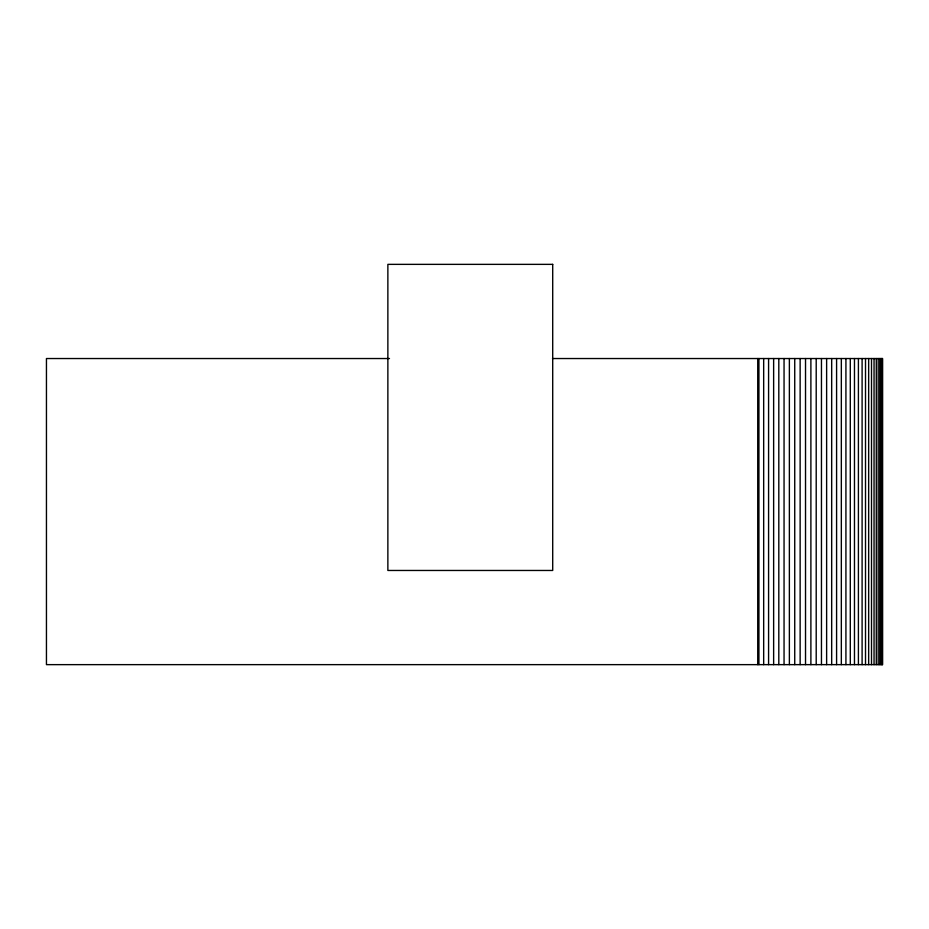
<?xml version="1.0" encoding="UTF-8"?>
<svg xmlns="http://www.w3.org/2000/svg" width="929" height="929" viewBox="0 0 929 929"><rect width="100%" height="100%" fill="white"/><g stroke="black" fill="none" stroke-linecap="round" stroke-linejoin="round"><path stroke-width="1.39" d="M389.483 358.536L46.45 358.536L46.45 664.641L882.55 664.641L882.55 358.536L552.488 358.536M882.376 358.536L882.376 664.641M881.842 358.536L881.842 664.641M880.971 358.536L880.971 664.641M879.74 358.536L879.74 664.641M878.172 358.536L878.172 664.641M876.279 358.536L876.279 664.641M874.05 358.536L874.05 664.641M871.507 358.536L871.507 664.641M868.661 358.536L868.661 664.641M865.514 358.536L865.514 664.641M862.1 358.536L862.1 664.641M858.408 358.536L858.408 664.641M854.471 358.536L854.471 664.641M850.302 358.536L850.302 664.641M845.924 358.536L845.924 664.641M841.337 358.536L841.337 664.641M836.588 358.536L836.588 664.641M831.676 358.536L831.676 664.641M826.624 358.536L826.624 664.641M821.457 358.536L821.457 664.641M816.208 358.536L816.208 664.641M810.889 358.536L810.889 664.641M805.524 358.536L805.524 664.641M800.136 358.536L800.136 664.641M794.736 358.536L794.736 664.641M789.371 358.536L789.371 664.641M784.053 358.536L784.053 664.641M778.804 358.536L778.804 664.641M773.636 358.536L773.636 664.641M768.585 358.536L768.585 664.641M763.673 358.536L763.673 664.641M758.923 358.536L758.923 664.641M757.739 358.536L757.739 664.641M552.709 264.359L387.869 264.359L387.869 570.464L552.709 570.464L552.709 264.359"/></g></svg>
